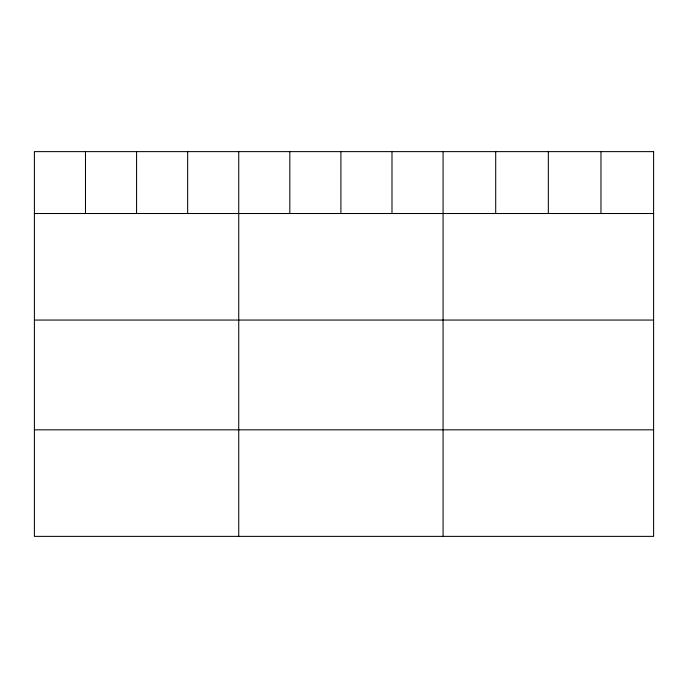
<?xml version="1.0" encoding="UTF-8"?>
<svg xmlns="http://www.w3.org/2000/svg" width="688" height="688" viewBox="0 0 688 688"><rect width="100%" height="100%" fill="white"/><g stroke="black" fill="none" stroke-linecap="round" stroke-linejoin="round"><path stroke-width="1.03" d="M34.4 213.512L653.6 213.512M34.4 320.058L653.6 320.058M34.4 429.828L653.6 429.828M600.968 151.627L600.968 213.512M548.336 151.627L548.336 213.512M495.704 151.627L495.704 213.512M443.072 151.627L443.072 536.373M391.988 151.627L391.988 213.512M340.904 151.627L340.904 213.512M289.82 151.627L289.82 213.512M238.736 151.627L238.736 536.373M187.652 151.627L187.652 213.512M136.568 151.627L136.568 213.512M85.484 151.627L85.484 213.512M653.6 151.627L34.4 151.627L34.4 536.373L653.6 536.373L653.6 151.627"/></g></svg>
